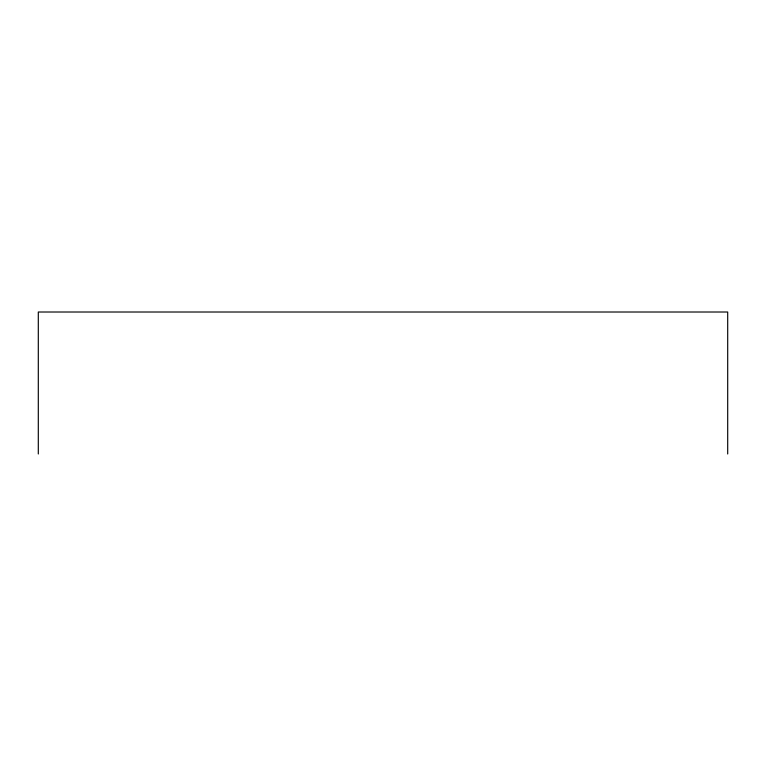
<?xml version="1.0" encoding="UTF-8"?>
<svg xmlns="http://www.w3.org/2000/svg" width="766" height="766" viewBox="0 0 766 766"><rect width="100%" height="100%" fill="white"/><g stroke="black" fill="none" stroke-linecap="round" stroke-linejoin="round"><path stroke-width="1.15" d="M727.7 453.989L727.7 312.011L38.3 312.011L38.3 453.989"/></g></svg>
